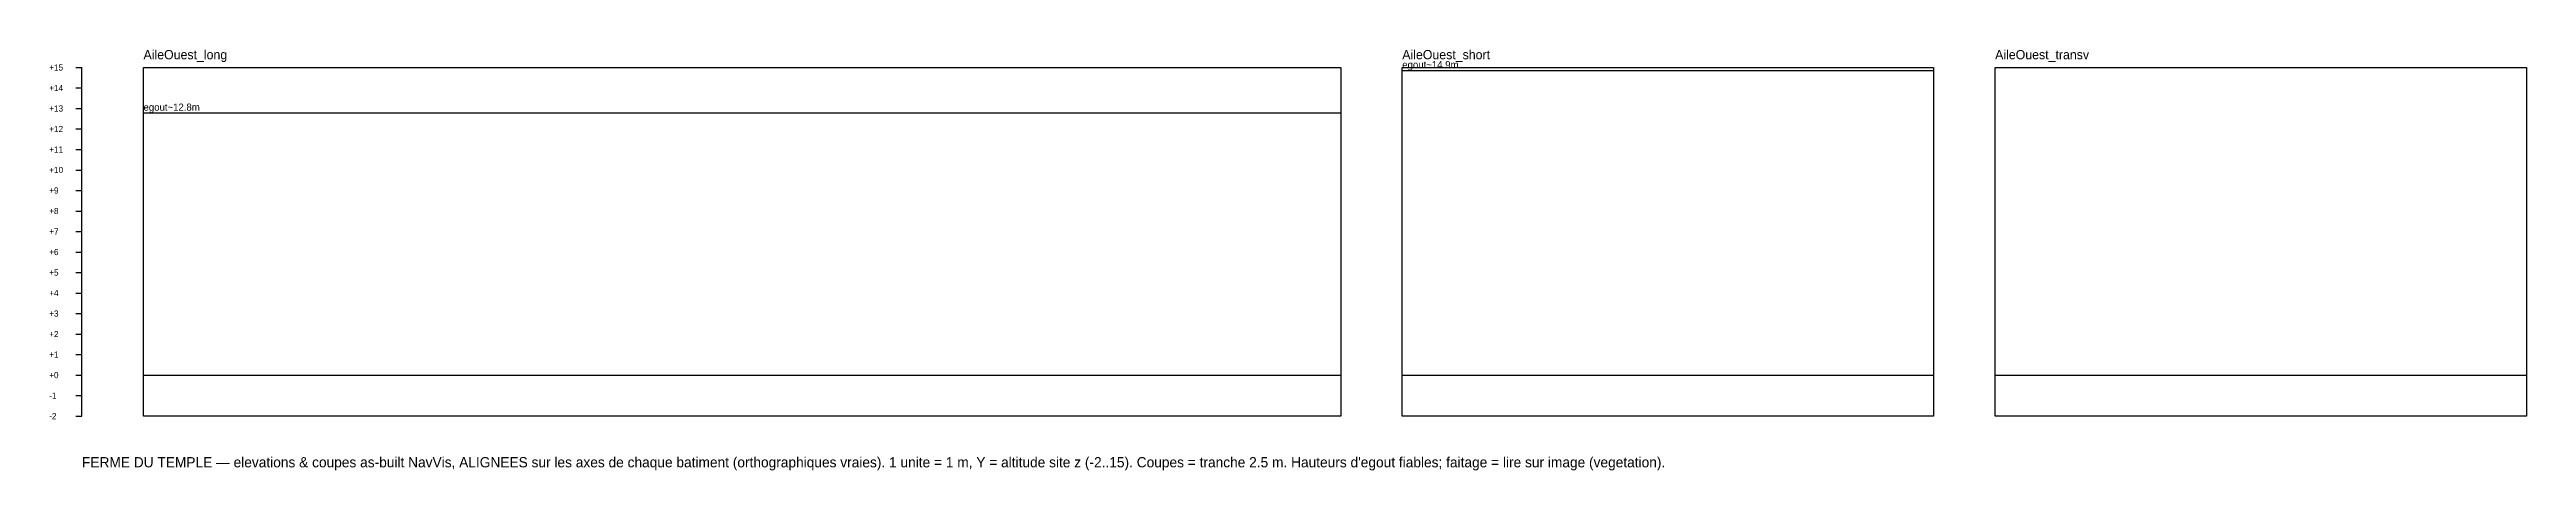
# Model space of a CAD drawing. Header units: metres. Extents: x -5 to 628, y -5 to 16.
# Drawn here: x -4.6 to 116.2, y -4.7 to 15.9 of the extents above; entities that cross this region are included whole.
import ezdxf

# ---------------------------------------------------------------- set-up
doc = ezdxf.new("R2010")
doc.units = ezdxf.units.M
for name, color, linetype in [('COUPE-AileOuest_transv', 5, 'Continuous'), ('ELEV-AileOuest_long', 7, 'Continuous'), ('ELEV-AileOuest_short', 7, 'Continuous'), ('ELEV-ANNOT', 1, 'Continuous'), ('NOTES', 2, 'Continuous'), ('Z-SCALE', 5, 'Continuous')]:
    doc.layers.add(name, color=color, linetype=linetype)
picture_1 = doc.add_image_def('image1.png', size_in_pixel=(2803, 817))
picture_2 = doc.add_image_def('image2.png', size_in_pixel=(1814, 1191))
picture_3 = doc.add_image_def('image3.png', size_in_pixel=(1814, 1191))

msp = doc.modelspace()

# ---------------------------------------------------------------- linework, layer by layer
at = {"layer": 'ELEV-ANNOT'}
for points in [[(61.38, 14.86), (87.29, 14.86)], [(0, 12.79), (58.38, 12.79)], [(0, 0), (58.38, 0)], [(61.38, 0), (87.29, 0)], [(90.29, 0), (116.2, 0)]]:
    msp.add_lwpolyline(points, dxfattribs=at)
at = {"layer": 'Z-SCALE'}
for p, q in [((-3.3, 15), (-3, 15)), ((-3, -2), (-3, 15)), ((-3.3, 14), (-3, 14)), ((-3.3, 13), (-3, 13)), ((-3.3, 12), (-3, 12)), ((-3.3, 11), (-3, 11)), ((-3.3, 10), (-3, 10)), ((-3.3, 9), (-3, 9)), ((-3.3, 8), (-3, 8)), ((-3.3, 7), (-3, 7)), ((-3.3, 6), (-3, 6)), ((-3.3, 5), (-3, 5)), ((-3.3, 4), (-3, 4)), ((-3.3, 3), (-3, 3)), ((-3.3, 2), (-3, 2)), ((-3.3, 1), (-3, 1)), ((-3.3, 0), (-3, 0)), ((-3.3, -1), (-3, -1)), ((-3.3, -2), (-3, -2))]:
    msp.add_line(p, q, dxfattribs=at)

# ---------------------------------------------------------------- texts
at = {"layer": 'ELEV-ANNOT'}
for s, height, p in [('AileOuest_long', 0.45, (0, 15.4)), ('AileOuest_short', 0.45, (61.38, 15.4)), ('AileOuest_transv', 0.45, (90.29, 15.4)), ('egout~14.9m', 0.35, (61.38, 14.96)), ('egout~12.8m', 0.35, (0, 12.89))]:
    msp.add_text(s, height=height, dxfattribs=at).set_placement(p)
at = {"layer": 'NOTES', "insert": (-3, -4), "char_height": 0.5, "attachment_point": 1}
msp.add_mtext("FERME DU TEMPLE — elevations & coupes as-built NavVis, ALIGNEES sur les axes de chaque batiment (orthographiques vraies). 1 unite = 1 m, Y = altitude site z (-2..15). Coupes = tranche 2.5 m. Hauteurs d'egout fiables; faitage = lire sur image (vegetation).", dxfattribs=at)
at = {"layer": 'Z-SCALE'}
for s, p in [('+15', (-4.6, 14.85)), ('+14', (-4.6, 13.85)), ('+13', (-4.6, 12.85)), ('+12', (-4.6, 11.85)), ('+11', (-4.6, 10.85)), ('+10', (-4.6, 9.85)), ('+9', (-4.6, 8.85)), ('+8', (-4.6, 7.85)), ('+7', (-4.6, 6.85)), ('+6', (-4.6, 5.85)), ('+5', (-4.6, 4.85)), ('+4', (-4.6, 3.85)), ('+3', (-4.6, 2.85)), ('+2', (-4.6, 1.85)), ('+1', (-4.6, 0.85)), ('+0', (-4.6, -0.15)), ('-1', (-4.6, -1.15)), ('-2', (-4.6, -2.15))]:
    msp.add_text(s, height=0.3, dxfattribs=at).set_placement(p)

# ---------------------------------------------------------------- pictures from other files: only their frames are drawn
at = {"layer": 'COUPE-AileOuest_transv'}
image = msp.add_image(picture_3, insert=(90.29, -2), size_in_units=(25.91, 17), dxfattribs=at)
at = {"layer": 'ELEV-AileOuest_long'}
image = msp.add_image(picture_1, insert=(0, -2), size_in_units=(58.38, 17), dxfattribs=at)
at = {"layer": 'ELEV-AileOuest_short'}
image = msp.add_image(picture_2, insert=(61.38, -2), size_in_units=(25.91, 17), dxfattribs=at)

doc.saveas('drawing.dxf')
